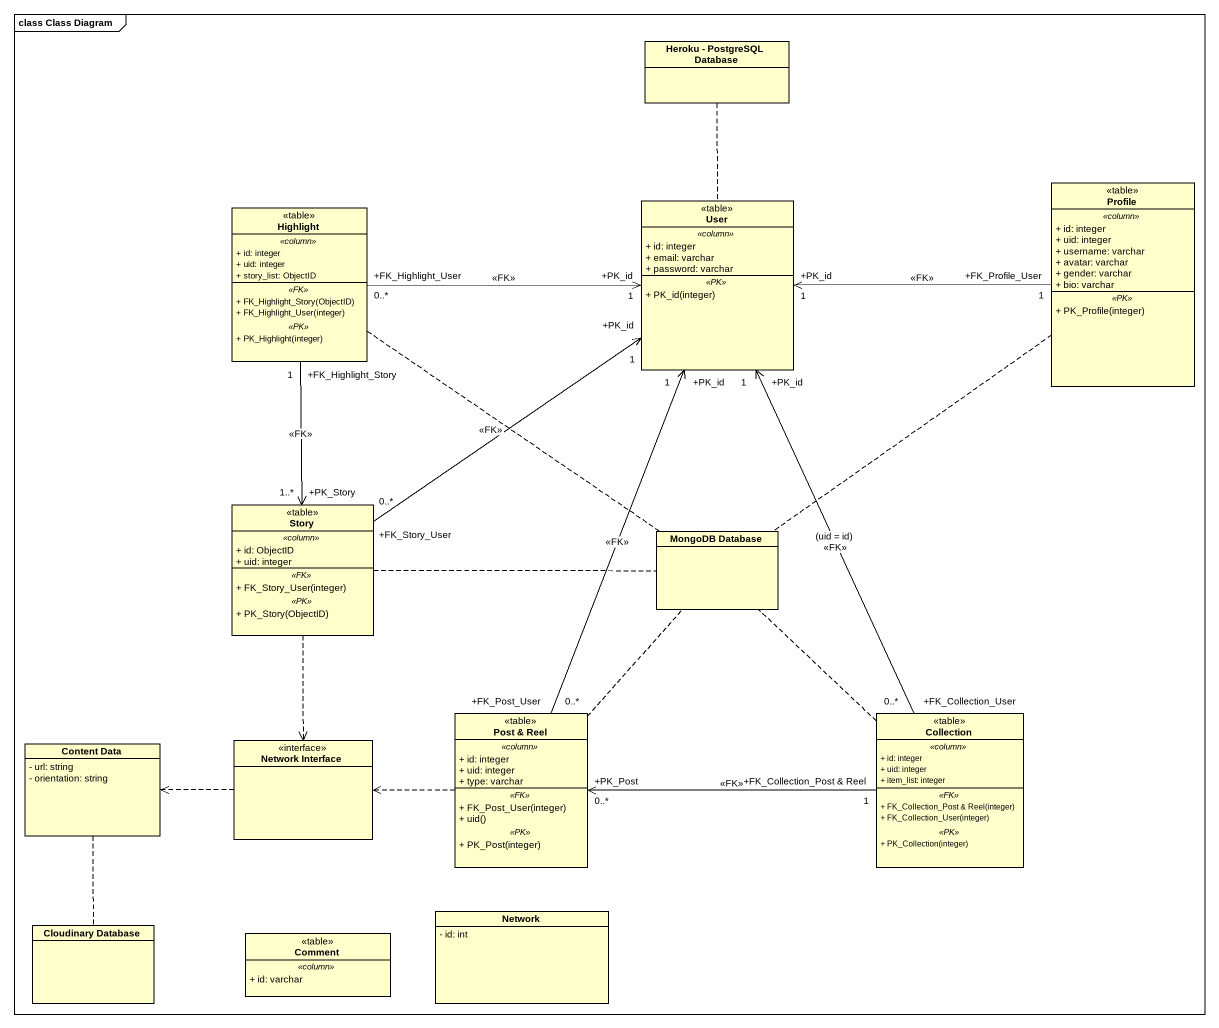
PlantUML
@startuml
mainframe class Class Diagram
hide circle
hide empty members
skinparam classAttributeIconSize 0
class "Heroku - PostgreSQL Database" as Heroku_PostgreSQL_Database
class Highlight <<table>> {
  .. <<column>> ..
  + id: integer
  + uid: integer
  + story_list: ObjectID
  .. <<FK>> ..
  + FK_Highlight_Story(ObjectID)
  + FK_Highlight_User(integer)
  .. <<PK>> ..
  + PK_Highlight(integer)
}
class User <<table>> {
  .. <<column>> ..
  + id: integer
  + email: varchar
  + password: varchar
  .. <<PK>> ..
  + PK_id(integer)
}
class Profile <<table>> {
  .. <<column>> ..
  + id: integer
  + uid: integer
  + username: varchar
  + avatar: varchar
  + gender: varchar
  + bio: varchar
  .. <<PK>> ..
  + PK_Profile(integer)
}
class Story <<table>> {
  .. <<column>> ..
  + id: ObjectID
  + uid: integer
  .. <<FK>> ..
  + FK_Story_User(integer)
  .. <<PK>> ..
  + PK_Story(ObjectID)
}
class "MongoDB Database" as MongoDB_Database
class "Post & Reel" as Post_Reel <<table>> {
  .. <<column>> ..
  + id: integer
  + uid: integer
  + type: varchar
  .. <<FK>> ..
  + FK_Post_User(integer)
  + uid()
  .. <<PK>> ..
  + PK_Post(integer)
}
class Collection <<table>> {
  .. <<column>> ..
  + id: integer
  + uid: integer
  + item_list: integer
  .. <<FK>> ..
  + FK_Collection_Post & Reel(integer)
  + FK_Collection_User(integer)
  .. <<PK>> ..
  + PK_Collection(integer)
}
class "Content Data" as Content_Data {
  - url: string
  - orientation: string
}
class "Network Interface" as Network_Interface <<interface>>
class "Cloudinary Database" as Cloudinary_Database
class Comment <<table>> {
  .. <<column>> ..
  + id: varchar
}
class "Network" as Network_ {
  - id: int
}
Heroku_PostgreSQL_Database .. User
Highlight "+FK_Highlight_User\n0..*" -right-> "+PK_id\n1" User : <<FK>>
Highlight "+FK_Highlight_Story\n1" --> "+PK_Story\n1..*" Story : <<FK>>
Highlight .. MongoDB_Database
Profile "+FK_Profile_User\n1" -left-> "+PK_id\n1" User : <<FK>>
Profile .. MongoDB_Database
Story "+FK_Story_User\n0..*" -up-> "+PK_id\n1" User : <<FK>>
Story .right. MongoDB_Database
Story ..> Network_Interface
Post_Reel "+FK_Post_User\n0..*" -up-> "+PK_id\n1" User : <<FK>>
Post_Reel .up. MongoDB_Database
Post_Reel .left.> Network_Interface
Collection "+FK_Collection_User\n0..*" -up-> "+PK_id\n1" User : (uid = id)\n<<FK>>
Collection .up. MongoDB_Database
Collection "+FK_Collection_Post & Reel\n1" -left-> "+PK_Post\n0..*" Post_Reel : <<FK>>
Content_Data .. Cloudinary_Database
Network_Interface .left.> Content_Data
@enduml
